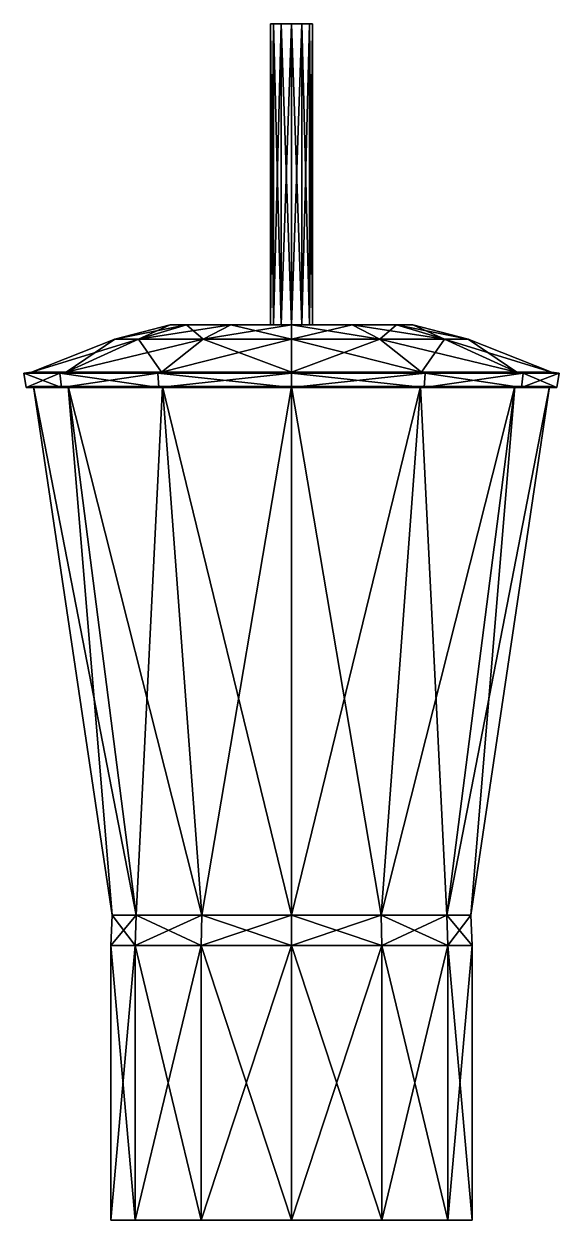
# Model space of a CAD drawing. Extents: x -65 to 65, y 0 to 292.
import ezdxf

# ---------------------------------------------------------------- set-up
doc = ezdxf.new("R2010")
doc.units = 0
doc.layers.add('drinkBig', color=250, linetype='CONTINUOUS')

msp = doc.modelspace()

# ---------------------------------------------------------------- meshes
at = {"layer": 'drinkBig'}
mesh = msp.add_polyface(dxfattribs=at)
corners = [(-5.106116, 291.888743), (-2.553058, 291.888743, 4.422026), (-4.422026, 291.888743, 2.553058), (-4.422026, 291.888743, -2.553058), (-2.553058, 291.888743, -4.422026), (0, 291.888743, -5.106116), (2.553058, 291.888743, -4.422026), (0, 214.93313, -43.12477), (0, 218.442343, -29.618143), (-14.809071, 218.442343, -25.650064), (-21.562385, 214.93313, -37.347146), (-25.650064, 218.442343, -14.809071), (-37.347146, 214.93313, -21.562385), (-29.618143, 218.442343), (-43.12477, 214.93313), (-25.650064, 218.442343, 14.809071), (-5.106116, 218.442343), (-4.422026, 218.442343, 2.553058), (-2.553058, 218.442343, 4.422026), (-14.809071, 218.442343, 25.650064), (0, 218.442343, 5.106116), (0, 218.442343, -5.106116), (-2.553058, 218.442343, -4.422026), (-4.422026, 218.442343, -2.553058), (0, 291.888743, 5.106116), (0, 218.442343, 29.618143)]
mesh.append_faces([[corners[k] for k in face] for face in [(0, 1, 2), (0, 3, 4), (0, 4, 5), (1, 5, 6), (7, 8, 9), (10, 9, 11), (12, 11, 13), (14, 13, 15), (13, 16, 17), (15, 17, 18), (19, 18, 20), (8, 21, 22), (9, 22, 23), (11, 23, 16), (16, 0, 2), (17, 2, 1), (18, 1, 24), (21, 5, 4), (22, 4, 3), (23, 3, 0), (0, 5, 1), (13, 17, 15), (15, 18, 19), (19, 20, 25), (8, 22, 9), (9, 23, 11), (11, 16, 13), (16, 2, 17), (17, 1, 18), (18, 24, 20), (21, 4, 22), (22, 3, 23), (23, 0, 16)]])
mesh = msp.add_polyface(dxfattribs=at)
corners = [(2.553058, 291.888743, -4.422026), (4.422026, 291.888743, -2.553058), (5.106116, 291.888743), (2.553058, 291.888743, 4.422026), (0, 291.888743, 5.106116), (4.422026, 291.888743, 2.553058), (21.562385, 214.93313, -37.347146), (14.809071, 218.442343, -25.650064), (0, 218.442343, -29.618143), (0, 214.93313, 43.12477), (0, 218.442343, 29.618143), (14.809071, 218.442343, 25.650064), (21.562385, 214.93313, 37.347146), (25.650064, 218.442343, 14.809071), (37.347146, 214.93313, 21.562385), (29.618143, 218.442343), (0, 218.442343, 5.106116), (2.553058, 218.442343, 4.422026), (4.422026, 218.442343, 2.553058), (5.106116, 218.442343), (4.422026, 218.442343, -2.553058), (25.650064, 218.442343, -14.809071), (2.553058, 218.442343, -4.422026), (0, 218.442343, -5.106116), (0, 291.888743, -5.106116), (-2.553058, 291.888743, 4.422026)]
mesh.append_faces([[corners[k] for k in face] for face in [(0, 1, 2), (2, 3, 4), (2, 5, 3), (6, 7, 8), (9, 10, 11), (12, 11, 13), (14, 13, 15), (10, 16, 17), (11, 17, 18), (13, 18, 19), (15, 19, 20), (21, 20, 22), (7, 22, 23), (16, 4, 3), (17, 3, 5), (18, 5, 2), (19, 2, 1), (20, 1, 0), (22, 0, 24), (2, 4, 25), (25, 0, 2), (10, 17, 11), (11, 18, 13), (13, 19, 15), (15, 20, 21), (21, 22, 7), (7, 23, 8), (16, 3, 17), (17, 5, 18), (18, 2, 19), (19, 1, 20), (20, 0, 22), (22, 24, 23)]])
mesh = msp.add_polyface(dxfattribs=at)
corners = [(-37.347146, 214.93313, 21.562385), (-25.650064, 218.442343, 14.809071), (-14.809071, 218.442343, 25.650064), (-21.562385, 214.93313, 37.347146), (0, 218.442343, 29.618143), (-63.509772, 206.914204), (-43.12477, 214.93313), (-55.001076, 206.914204, 31.754886), (-31.754886, 206.914204, 55.001076), (0, 214.93313, 43.12477), (0, 206.914204, -63.509772), (0, 214.93313, -43.12477), (-21.562385, 214.93313, -37.347146), (-31.754886, 206.914204, -55.001076), (-37.347146, 214.93313, -21.562385), (-55.001076, 206.914204, -31.754886), (-32.681981, 206.638595, 56.606852), (-56.606852, 206.638595, 32.681981), (-32.681981, 206.638595, -56.606852), (0, 206.638595, -65.363962), (-65.363962, 206.638595), (-56.606852, 206.638595, -32.681981), (0, 206.914204, 63.509772), (0, 206.638595, 65.363962), (-14.809071, 218.442343, -25.650064), (-25.650064, 218.442343, -14.809071), (-29.618143, 218.442343)]
mesh.append_faces([[corners[k] for k in face] for face in [(0, 1, 2), (3, 2, 4), (5, 6, 0), (7, 0, 3), (8, 3, 9), (10, 11, 12), (13, 12, 14), (15, 14, 6), (8, 16, 17), (13, 18, 19), (5, 20, 21), (7, 17, 20), (22, 23, 16), (15, 21, 18), (0, 2, 3), (3, 4, 9), (11, 24, 12), (12, 25, 14), (14, 26, 6), (5, 0, 7), (7, 3, 8), (8, 9, 22), (10, 12, 13), (13, 14, 15), (15, 6, 5), (6, 1, 0), (8, 17, 7), (13, 19, 10), (5, 21, 15), (7, 20, 5), (22, 16, 8), (15, 18, 13)]])
mesh = msp.add_polyface(dxfattribs=at)
corners = [(43.12477, 214.93313), (29.618143, 218.442343), (25.650064, 218.442343, -14.809071), (37.347146, 214.93313, -21.562385), (14.809071, 218.442343, -25.650064), (0, 206.914204, 63.509772), (0, 214.93313, 43.12477), (21.562385, 214.93313, 37.347146), (31.754886, 206.914204, 55.001076), (37.347146, 214.93313, 21.562385), (55.001076, 206.914204, 31.754886), (63.509772, 206.914204), (55.001076, 206.914204, -31.754886), (21.562385, 214.93313, -37.347146), (31.754886, 206.914204, -55.001076), (0, 214.93313, -43.12477), (32.681981, 206.638595, 56.606852), (0, 206.638595, 65.363962), (65.363962, 206.638595), (56.606852, 206.638595, 32.681981), (32.681981, 206.638595, -56.606852), (56.606852, 206.638595, -32.681981), (0, 206.914204, -63.509772), (0, 206.638595, -65.363962), (0, 218.442343, -29.618143), (14.809071, 218.442343, 25.650064), (25.650064, 218.442343, 14.809071)]
mesh.append_faces([[corners[k] for k in face] for face in [(0, 1, 2), (3, 2, 4), (5, 6, 7), (8, 7, 9), (10, 9, 0), (11, 0, 3), (12, 3, 13), (14, 13, 15), (8, 16, 17), (11, 18, 19), (14, 20, 21), (10, 19, 16), (12, 21, 18), (22, 23, 20), (0, 2, 3), (3, 4, 13), (13, 24, 15), (6, 25, 7), (7, 26, 9), (9, 1, 0), (5, 7, 8), (8, 9, 10), (10, 0, 11), (11, 3, 12), (12, 13, 14), (14, 15, 22), (8, 17, 5), (11, 19, 10), (14, 21, 12), (10, 16, 8), (12, 18, 11), (22, 20, 14)]])
mesh = msp.add_polyface(dxfattribs=at)
corners = [(-56.158391, 203.154778, 32.423062), (-56.606852, 206.638595, 32.681981), (-32.681981, 206.638595, 56.606852), (0, 203.154778, -64.846124), (0, 206.638595, -65.363962), (-32.681981, 206.638595, -56.606852), (-56.158391, 203.154778, -32.423062), (-56.606852, 206.638595, -32.681981), (-65.363962, 206.638595), (-43.807684, 74.366195), (-62.991934, 203.430387), (-54.552615, 203.430387, 31.495967), (-21.903842, 74.366195, 37.938567), (-31.495967, 203.430387, 54.552615), (0, 203.430387, 62.991934), (-21.903842, 74.366195, -37.938567), (-31.495967, 203.430387, -54.552615), (-54.552615, 203.430387, -31.495967), (-64.846124, 203.154778), (-32.423062, 203.154778, 56.158391), (0, 206.638595, 65.363962), (-32.423062, 203.154778, -56.158391), (0, 203.430387, -62.991934), (0, 203.154778, 64.846124), (0, 74.366195, 43.807684), (-37.938567, 74.366195, -21.903842), (-37.938567, 74.366195, 21.903842), (0, 74.366195, -43.807684)]
mesh.append_faces([[corners[k] for k in face] for face in [(0, 1, 2), (3, 4, 5), (6, 7, 8), (9, 10, 11), (12, 13, 14), (15, 16, 17), (18, 8, 1), (19, 2, 20), (21, 5, 7), (11, 0, 19), (22, 3, 21), (17, 6, 18), (10, 18, 0), (13, 19, 23), (16, 21, 6), (0, 2, 19), (3, 5, 21), (6, 8, 18), (12, 14, 24), (15, 17, 25), (13, 26, 11), (16, 27, 22), (10, 25, 17), (18, 1, 0), (19, 20, 23), (21, 7, 6), (11, 19, 13), (22, 21, 16), (17, 18, 10), (10, 0, 11), (13, 23, 14), (16, 6, 17)]])
mesh = msp.add_polyface(dxfattribs=at)
corners = [(0, 203.154778, 64.846124), (0, 206.638595, 65.363962), (32.681981, 206.638595, 56.606852), (56.158391, 203.154778, 32.423062), (56.606852, 206.638595, 32.681981), (65.363962, 206.638595), (56.158391, 203.154778, -32.423062), (56.606852, 206.638595, -32.681981), (32.681981, 206.638595, -56.606852), (21.903842, 74.366195, 37.938567), (31.495967, 203.430387, 54.552615), (54.552615, 203.430387, 31.495967), (43.807684, 74.366195), (62.991934, 203.430387), (54.552615, 203.430387, -31.495967), (21.903842, 74.366195, -37.938567), (31.495967, 203.430387, -54.552615), (0, 203.430387, -62.991934), (32.423062, 203.154778, 56.158391), (64.846124, 203.154778), (32.423062, 203.154778, -56.158391), (0, 206.638595, -65.363962), (0, 203.430387, 62.991934), (0, 203.154778, -64.846124), (37.938567, 74.366195, 21.903842), (37.938567, 74.366195, -21.903842), (0, 74.366195, -43.807684), (0, 74.366195, 43.807684)]
mesh.append_faces([[corners[k] for k in face] for face in [(0, 1, 2), (3, 4, 5), (6, 7, 8), (9, 10, 11), (12, 13, 14), (15, 16, 17), (18, 2, 4), (19, 5, 7), (20, 8, 21), (22, 0, 18), (11, 3, 19), (14, 6, 20), (10, 18, 3), (13, 19, 6), (16, 20, 23), (0, 2, 18), (3, 5, 19), (6, 8, 20), (9, 11, 24), (12, 14, 25), (15, 17, 26), (10, 27, 22), (13, 24, 11), (16, 25, 14), (18, 4, 3), (19, 7, 6), (20, 21, 23), (22, 18, 10), (11, 19, 13), (14, 20, 16), (10, 3, 11), (13, 6, 14), (16, 23, 17)]])
mesh = msp.add_polyface(dxfattribs=at)
corners = [(-22.046, 0, -38.184792), (-22.046, 67.023428, -38.184792), (-38.184792, 67.023428, -22.046), (-38.184792, 0, -22.046), (-44.092, 67.023428), (-43.807684, 74.366195), (-37.938567, 74.366195, 21.903842), (-22.046, 67.023428, 38.184792), (-21.903842, 74.366195, 37.938567), (0, 74.366195, 43.807684), (22.046, 67.023428, 38.184792), (21.903842, 74.366195, 37.938567), (37.938567, 74.366195, 21.903842), (44.092, 67.023428), (43.807684, 74.366195), (37.938567, 74.366195, -21.903842), (22.046, 67.023428, -38.184792), (21.903842, 74.366195, -37.938567), (0, 74.366195, -43.807684), (-21.903842, 74.366195, -37.938567), (-37.938567, 74.366195, -21.903842), (-38.184792, 67.023428, 22.046), (0, 67.023428, 44.092), (38.184792, 67.023428, 22.046), (38.184792, 67.023428, -22.046), (0, 67.023428, -44.092), (-31.495967, 203.430387, 54.552615), (31.495967, 203.430387, 54.552615), (62.991934, 203.430387), (31.495967, 203.430387, -54.552615), (-31.495967, 203.430387, -54.552615), (-62.991934, 203.430387), (-54.552615, 203.430387, 31.495967)]
mesh.append_faces([[corners[k] for k in face] for face in [(0, 1, 2), (3, 2, 4), (4, 5, 6), (7, 8, 9), (10, 11, 12), (13, 14, 15), (16, 17, 18), (1, 19, 20), (8, 7, 21), (11, 10, 22), (14, 13, 23), (17, 16, 24), (19, 1, 25), (5, 4, 2), (26, 8, 6), (27, 11, 9), (28, 14, 12), (29, 17, 15), (30, 19, 18), (31, 5, 20), (4, 6, 21), (7, 9, 22), (10, 12, 23), (13, 15, 24), (16, 18, 25), (1, 20, 2), (5, 32, 6), (8, 21, 6), (11, 22, 9), (14, 23, 12), (17, 24, 15), (19, 25, 18), (5, 2, 20)]])
mesh = msp.add_polyface(dxfattribs=at)
corners = [(-38.184792, 0, -22.046), (-44.092, 0), (-38.184792, 0, 22.046), (-44.092, 67.023428), (-38.184792, 67.023428, 22.046), (38.184792, 0, -22.046), (-22.046, 67.023428, 38.184792), (0, 0, -44.092), (-22.046, 0, 38.184792), (0, 67.023428, 44.092), (-22.046, 0, -38.184792), (0, 0, 44.092), (22.046, 67.023428, 38.184792), (22.046, 0, 38.184792), (38.184792, 67.023428, 22.046), (38.184792, 0, 22.046), (44.092, 67.023428), (44.092, 0), (38.184792, 67.023428, -22.046), (22.046, 67.023428, -38.184792), (22.046, 0, -38.184792), (0, 67.023428, -44.092), (-22.046, 67.023428, -38.184792), (-38.184792, 67.023428, -22.046)]
mesh.append_faces([[corners[k] for k in face] for face in [(0, 1, 2), (1, 3, 4), (5, 0, 2), (2, 4, 6), (7, 0, 5), (8, 6, 9), (0, 7, 10), (11, 9, 12), (2, 8, 11), (13, 12, 14), (5, 13, 15), (15, 14, 16), (17, 16, 18), (5, 18, 19), (20, 19, 21), (7, 21, 22), (1, 4, 2), (5, 2, 13), (2, 6, 8), (7, 5, 20), (8, 9, 11), (11, 12, 13), (2, 11, 13), (13, 14, 15), (5, 15, 17), (15, 16, 17), (17, 18, 5), (5, 19, 20), (20, 21, 7), (7, 22, 10), (10, 23, 0), (0, 3, 1)]])

doc.saveas('drawing.dxf')
